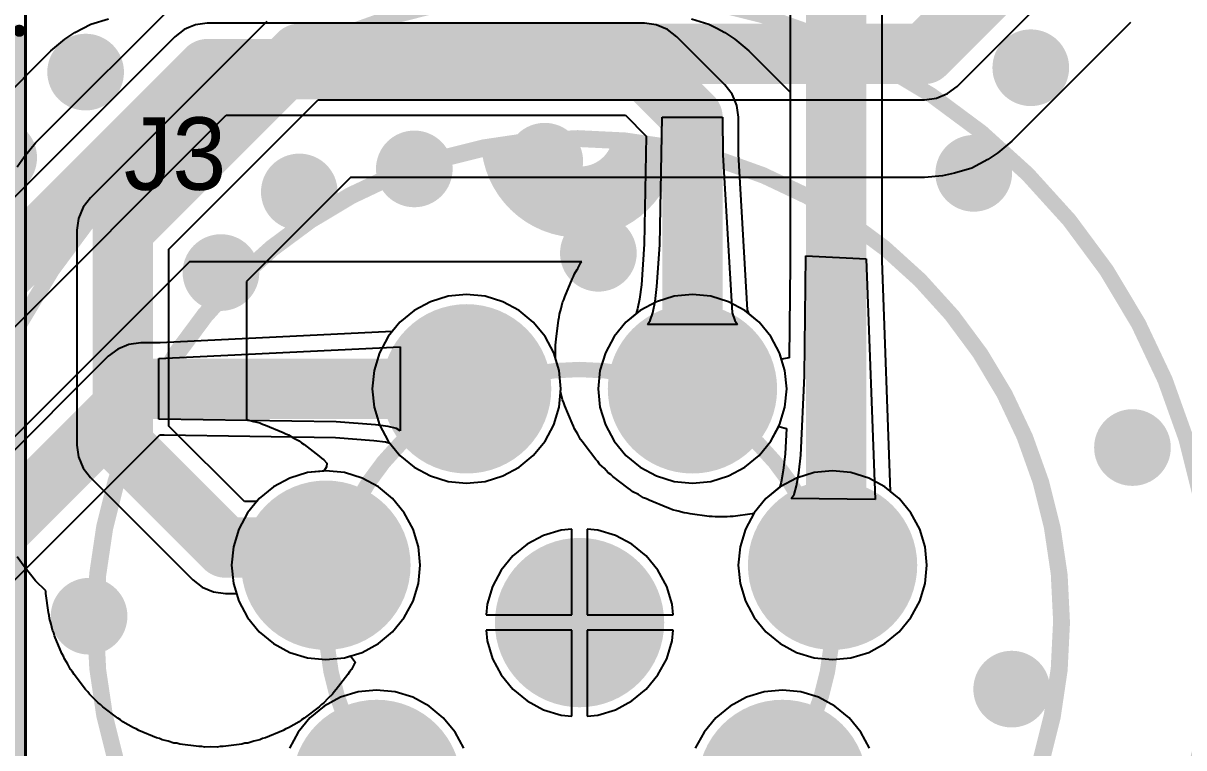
# Model space of a CAD drawing. Header units: millimetres. Extents: x 38.3 to 116.8, y 314 to 397.1.
# Drawn here: x 87.63 to 106.85, y 323.03 to 335.03 of the extents above; entities that cross this region are included whole.
import ezdxf

# ---------------------------------------------------------------- set-up
doc = ezdxf.new("R2010")
doc.units = ezdxf.units.MM
for name, color, linetype in [('BottomLayer', 5, 'Continuous'), ('BottomSolder', 6, 'Continuous'), ('Mechanical1', 6, 'Continuous'), ('Mechanical15', 56, 'Continuous'), ('MultiLayer', 9, 'Continuous'), ('PadHoleLayer', 156, 'Continuous'), ('TopLayer', 1, 'Continuous'), ('TopOverlay', 2, 'Continuous'), ('TopSolder', 216, 'Continuous'), ('ViaHoleLayer', 16, 'Continuous')]:
    doc.layers.add(name, color=color, linetype=linetype)

# ---------------------------------------------------------------- blocks, each defined once
blk = doc.blocks.new('BOUR_3852A_282_103AL_3_V_57')
at = {"layer": 'Mechanical15', "const_width": 0.05}
blk.add_lwpolyline([(9.625, -19.21), (9.625, 1.05)], dxfattribs=at)
at = {"layer": 'TopOverlay', "const_width": 0.2}
for points in [[(7.505, 0.7), (9.525, 0.7)], [(9.525, -19.11), (9.525, 0.7)]]:
    blk.add_lwpolyline(points, dxfattribs=at)
at = {"layer": 'TopOverlay', "const_width": 0.1}
blk.add_lwpolyline([(9.475, 0.7, 1), (9.575, 0.7, 1)], format="xyb", close=True, dxfattribs=at)
blk.add_lwpolyline([(9.475, 0.7, 1), (9.575, 0.7, 1)], format="xyb", close=True, dxfattribs=at)
blk = doc.blocks.new('GX_8_87')
at = {"layer": 'BottomLayer', "const_width": 1.3}
for points in [[(-4.39, 0, 1), (-3.09, 0, 1)], [(-0.65, 0, 1), (0.65, 0, 1)], [(-6.72, -2.92, 1), (-5.42, -2.92, 1)], [(1.67, -2.92, 1), (2.97, -2.92, 1)], [(-2.52, -3.87, 1), (-1.22, -3.87, 1)], [(-5.88, -6.55, 1), (-4.58, -6.55, 1)], [(0.84, -6.55, 1), (2.14, -6.55, 1)]]:
    blk.add_lwpolyline(points, format="xyb", close=True, dxfattribs=at)
at = {"layer": 'BottomSolder', "const_width": 1.402}
for points in [[(-4.441, 0, 1), (-3.039, 0, 1)], [(-0.701, 0, 1), (0.701, 0, 1)], [(-6.771, -2.92, 1), (-5.369, -2.92, 1)], [(1.619, -2.92, 1), (3.021, -2.92, 1)], [(-2.571, -3.87, 1), (-1.169, -3.87, 1)], [(-5.931, -6.55, 1), (-4.529, -6.55, 1)], [(0.789, -6.55, 1), (2.191, -6.55, 1)]]:
    blk.add_lwpolyline(points, format="xyb", close=True, dxfattribs=at)
at = {"layer": 'Mechanical1', "const_width": 0.254}
blk.add_lwpolyline([(8.625, -3.87, 1), (-12.375, -3.87, 1)], format="xyb", close=True, dxfattribs=at)
at = {"layer": 'MultiLayer', "const_width": 1.3}
for points in [[(-4.39, 0, 1), (-3.09, 0, 1)], [(-0.65, 0, 1), (0.65, 0, 1)], [(-6.72, -2.92, 1), (-5.42, -2.92, 1)], [(1.67, -2.92, 1), (2.97, -2.92, 1)], [(-2.52, -3.87, 1), (-1.22, -3.87, 1)], [(-5.88, -6.55, 1), (-4.58, -6.55, 1)], [(0.84, -6.55, 1), (2.14, -6.55, 1)]]:
    blk.add_lwpolyline(points, format="xyb", close=True, dxfattribs=at)
at = {"layer": 'PadHoleLayer', "const_width": 0.9}
for points in [[(-4.19, 0, 1), (-3.29, 0, 1)], [(-0.45, 0, 1), (0.45, 0, 1)], [(-6.52, -2.92, 1), (-5.62, -2.92, 1)], [(1.87, -2.92, 1), (2.77, -2.92, 1)], [(-2.32, -3.87, 1), (-1.42, -3.87, 1)], [(-5.68, -6.55, 1), (-4.78, -6.55, 1)], [(1.04, -6.55, 1), (1.94, -6.55, 1)]]:
    blk.add_lwpolyline(points, format="xyb", close=True, dxfattribs=at)
at = {"layer": 'TopLayer', "const_width": 1.3}
for points in [[(-4.39, 0, 1), (-3.09, 0, 1)], [(-0.65, 0, 1), (0.65, 0, 1)], [(-6.72, -2.92, 1), (-5.42, -2.92, 1)], [(1.67, -2.92, 1), (2.97, -2.92, 1)], [(-2.52, -3.87, 1), (-1.22, -3.87, 1)], [(-5.88, -6.55, 1), (-4.58, -6.55, 1)], [(0.84, -6.55, 1), (2.14, -6.55, 1)]]:
    blk.add_lwpolyline(points, format="xyb", close=True, dxfattribs=at)
at = {"layer": 'TopOverlay'}
for points, const_width in [([(6.099, -3.844, 1), (-9.901, -3.844, 1)], 0.254), ([(6.125, -3.87, 1), (-9.875, -3.87, 1)], 0.254), ([(-2.581, 4.108, 1), (-2.454, 4.108, 1)], 0.127), ([(-1.261, 4.108, 1), (-1.134, 4.108, 1)], 0.127), ([(-3.427, 3.944, 1), (-3.3, 3.944, 1)], 0.127), ([(-3.228, 3.969, 1), (-3.101, 3.969, 1)], 0.127), ([(-3.08, 3.987, 1), (-2.953, 3.987, 1)], 0.127), ([(-2.98, 4.027, 1), (-2.853, 4.027, 1)], 0.127), ([(-2.782, 4.075, 1), (-2.655, 4.075, 1)], 0.127), ([(-1.095, 4.075, 1), (-0.968, 4.075, 1)], 0.127), ([(-0.897, 4.027, 1), (-0.77, 4.027, 1)], 0.127), ([(-0.797, 3.987, 1), (-0.67, 3.987, 1)], 0.127), ([(-0.649, 3.969, 1), (-0.522, 3.969, 1)], 0.127), ([(-0.45, 3.944, 1), (-0.323, 3.944, 1)], 0.127), ([(2.315, -3.87, 1), (-6.065, -3.87, 1)], 0.254), ([(-9.965, -3.844, 1), (-9.838, -3.844, 1)], 0.127), ([(-9.938, -3.87, 1), (-9.811, -3.87, 1)], 0.127), ([(-6.128, -3.87, 1), (-6.001, -3.87, 1)], 0.127), ([(2.251, -3.87, 1), (2.378, -3.87, 1)], 0.127), ([(6.035, -3.844, 1), (6.162, -3.844, 1)], 0.127), ([(6.061, -3.87, 1), (6.188, -3.87, 1)], 0.127)]:
    blk.add_lwpolyline(points, format="xyb", close=True, dxfattribs=dict(at, const_width=const_width))
at = {"layer": 'TopOverlay', "const_width": 0.254}
for points in [[(-1.197, 4.108, -0.8391), (-2.517, 4.108)], [(-0.387, 3.944, -0.882782), (-3.363, 3.944)], [(-0.585, 3.969, -0.882782), (-3.165, 3.969)], [(-0.734, 3.987, -0.882782), (-3.016, 3.987)], [(-0.833, 4.027, -0.882782), (-2.917, 4.027)], [(-1.032, 4.075, -0.882782), (-2.718, 4.075)]]:
    blk.add_lwpolyline(points, format="xyb", dxfattribs=at)
at = {"layer": 'TopSolder', "const_width": 1.402}
for points in [[(-4.441, 0, 1), (-3.039, 0, 1)], [(-0.701, 0, 1), (0.701, 0, 1)], [(-6.771, -2.92, 1), (-5.369, -2.92, 1)], [(1.619, -2.92, 1), (3.021, -2.92, 1)], [(-2.571, -3.87, 1), (-1.169, -3.87, 1)], [(-5.931, -6.55, 1), (-4.529, -6.55, 1)], [(0.789, -6.55, 1), (2.191, -6.55, 1)]]:
    blk.add_lwpolyline(points, format="xyb", close=True, dxfattribs=at)

msp = doc.modelspace()

# ---------------------------------------------------------------- linework, layer by layer
at = {"layer": 'BottomLayer'}
for p, q in [((101.853, 331.09), (101.853, 336.55)), ((100.331, 336.235), (100.331, 331.037)), ((88.486, 334.87), (88.752, 335.012)), ((88.752, 335.012), (89.04, 335.099)), ((90.678, 335.025), (90.481, 334.999)), ((90.678, 335.025), (90.481, 334.999)), ((97.917, 335.025), (90.678, 335.025)), ((97.917, 335.025), (90.678, 335.025)), ((98.114, 334.999), (97.917, 335.025)), ((98.114, 334.999), (97.917, 335.025)), ((98.696, 335.099), (98.984, 335.012)), ((98.984, 335.012), (99.117, 334.941)), ((88.321, 334.759), (88.486, 334.87)), ((90.298, 334.923), (90.14, 334.802)), ((90.298, 334.923), (90.14, 334.802)), ((90.374, 334.954), (90.298, 334.923)), ((90.374, 334.954), (90.298, 334.923)), ((90.481, 334.999), (90.374, 334.954)), ((90.481, 334.999), (90.374, 334.954)), ((98.297, 334.923), (98.114, 334.999)), ((98.297, 334.923), (98.114, 334.999)), ((98.455, 334.802), (98.297, 334.923)), ((98.455, 334.802), (98.297, 334.923)), ((99.117, 334.941), (99.25, 334.87)), ((99.25, 334.87), (99.415, 334.759)), ((90.14, 334.802), (80.584, 325.246)), ((90.14, 334.802), (80.584, 325.246)), ((88.088, 334.568), (88.321, 334.759)), ((99.251, 334.006), (98.455, 334.802)), ((99.251, 334.006), (98.455, 334.802)), ((99.415, 334.759), (99.648, 334.568)), ((80.051, 326.531), (88.088, 334.568)), ((88.088, 334.568), (88.088, 334.568)), ((88.088, 334.568), (88.088, 334.568)), ((99.648, 334.568), (99.648, 334.568)), ((99.648, 334.568), (99.648, 334.568)), ((99.648, 334.568), (100.331, 333.884)), ((99.372, 333.848), (99.251, 334.006)), ((99.372, 333.848), (99.251, 334.006)), ((99.403, 333.772), (99.372, 333.848)), ((99.403, 333.772), (99.372, 333.848)), ((100.331, 333.884), (100.331, 331.037)), ((99.448, 333.665), (99.403, 333.772)), ((99.448, 333.665), (99.403, 333.772)), ((99.474, 333.468), (99.448, 333.665)), ((99.474, 333.468), (99.448, 333.665)), ((81.437, 323.947), (90.993, 333.503)), ((81.437, 323.947), (90.993, 333.503)), ((90.993, 333.503), (97.602, 333.503)), ((90.993, 333.503), (97.602, 333.503)), ((97.602, 333.503), (97.948, 333.157)), ((97.602, 333.503), (97.948, 333.157)), ((98.174, 331.355), (98.213, 333.468)), ((98.213, 333.468), (99.213, 333.468)), ((99.213, 333.468), (99.215, 332.847)), ((99.474, 333.082), (99.474, 333.468)), ((99.474, 333.082), (99.474, 333.468)), ((97.948, 333.157), (97.915, 331.366)), ((97.948, 333.157), (97.915, 331.366)), ((99.474, 332.855), (99.474, 333.082)), ((99.474, 332.855), (99.474, 333.082)), ((99.215, 332.847), (99.37, 330.229)), ((99.627, 330.278), (99.474, 332.855)), ((99.627, 330.278), (99.474, 332.855)), ((97.915, 331.366), (97.867, 330.694)), ((97.915, 331.366), (97.867, 330.694)), ((98.125, 330.668), (98.174, 331.355)), ((100.57, 329.189), (100.592, 331.175)), ((100.592, 331.175), (101.592, 331.126)), ((90.383, 331.075), (82.346, 323.038)), ((96.729, 331.075), (90.383, 331.075)), ((96.88, 331.075), (96.729, 331.075)), ((96.804, 330.948), (96.814, 330.964)), ((96.814, 330.964), (96.861, 331.053)), ((96.861, 331.053), (96.88, 331.075)), ((100.331, 331.037), (100.314, 329.484)), ((100.331, 331.037), (100.314, 329.484)), ((101.592, 331.126), (101.741, 327.142)), ((101.995, 327.273), (101.853, 331.09)), ((96.598, 330.495), (96.719, 330.787)), ((96.719, 330.787), (96.743, 330.831)), ((96.743, 330.831), (96.761, 330.878)), ((96.761, 330.878), (96.804, 330.948)), ((97.867, 330.694), (97.837, 330.459)), ((97.867, 330.694), (97.837, 330.459)), ((98.093, 330.418), (98.125, 330.668)), ((94.375, 330.415), (94.105, 330.27)), ((94.668, 330.504), (94.375, 330.415)), ((94.973, 330.534), (94.668, 330.504)), ((95.278, 330.504), (94.973, 330.534)), ((95.571, 330.415), (95.278, 330.504)), ((95.841, 330.27), (95.571, 330.415)), ((96.54, 330.303), (96.563, 330.401)), ((96.563, 330.401), (96.584, 330.447)), ((96.584, 330.447), (96.598, 330.495)), ((97.837, 330.459), (97.805, 330.295)), ((97.837, 330.459), (97.805, 330.295)), ((98.056, 330.229), (98.093, 330.418)), ((94.105, 330.27), (93.869, 330.076)), ((96.077, 330.076), (95.841, 330.27)), ((96.506, 330.157), (96.511, 330.207)), ((96.511, 330.207), (96.54, 330.303)), ((97.774, 330.212), (97.609, 330.076)), ((97.774, 330.212), (97.609, 330.076)), ((97.78, 330.221), (97.774, 330.212)), ((97.78, 330.221), (97.774, 330.212)), ((97.805, 330.295), (97.78, 330.221)), ((97.805, 330.295), (97.78, 330.221)), ((98.014, 330.102), (98.056, 330.229)), ((99.37, 330.229), (99.412, 330.102)), ((99.646, 330.221), (99.627, 330.278)), ((99.646, 330.221), (99.627, 330.278)), ((99.652, 330.212), (99.646, 330.221)), ((99.652, 330.212), (99.646, 330.221)), ((99.817, 330.076), (99.652, 330.212)), ((99.817, 330.076), (99.652, 330.212)), ((93.869, 330.076), (93.741, 329.92)), ((96.271, 329.84), (96.077, 330.076)), ((96.453, 329.794), (96.495, 330.108)), ((96.495, 330.108), (96.506, 330.157)), ((97.609, 330.076), (97.415, 329.84)), ((97.609, 330.076), (97.415, 329.84)), ((97.967, 330.037), (98.014, 330.102)), ((99.459, 330.037), (97.967, 330.037)), ((99.412, 330.102), (99.459, 330.037)), ((100.011, 329.84), (99.817, 330.076)), ((100.011, 329.84), (99.817, 330.076)), ((93.741, 329.92), (89.898, 329.733)), ((96.416, 329.57), (96.271, 329.84)), ((97.415, 329.84), (97.27, 329.57)), ((97.415, 329.84), (97.27, 329.57)), ((100.156, 329.57), (100.011, 329.84)), ((100.156, 329.57), (100.011, 329.84)), ((89.197, 329.631), (89.039, 329.51)), ((89.38, 329.707), (89.197, 329.631)), ((89.577, 329.733), (89.38, 329.707)), ((89.898, 329.733), (89.577, 329.733)), ((89.873, 329.472), (93.875, 329.667)), ((93.875, 329.667), (93.875, 328.277)), ((96.444, 329.694), (96.452, 329.744)), ((96.447, 329.594), (96.444, 329.694)), ((96.452, 329.744), (96.453, 329.794)), ((89.039, 329.51), (76.52, 316.991)), ((89.873, 328.472), (89.873, 329.472)), ((96.505, 329.277), (96.416, 329.57)), ((96.444, 329.493), (96.447, 329.594)), ((96.449, 329.459), (96.444, 329.493)), ((96.505, 329.277), (96.449, 329.459)), ((97.27, 329.57), (97.181, 329.277)), ((97.27, 329.57), (97.181, 329.277)), ((100.187, 329.465), (100.156, 329.57)), ((100.187, 329.465), (100.156, 329.57)), ((100.314, 329.484), (100.187, 329.465)), ((100.314, 329.484), (100.187, 329.465)), ((96.535, 328.972), (96.505, 329.277)), ((96.535, 328.972), (96.505, 329.277)), ((97.181, 329.277), (97.151, 328.972)), ((97.181, 329.277), (97.151, 328.972)), ((100.505, 327.873), (100.57, 329.189)), ((96.505, 328.667), (96.535, 328.972)), ((96.529, 328.92), (96.535, 328.972)), ((96.54, 328.884), (96.529, 328.92)), ((96.563, 328.787), (96.54, 328.884)), ((97.151, 328.972), (97.181, 328.667)), ((97.151, 328.972), (97.181, 328.667)), ((96.416, 328.374), (96.505, 328.667)), ((96.584, 328.741), (96.563, 328.787)), ((96.598, 328.692), (96.584, 328.741)), ((96.719, 328.401), (96.598, 328.692)), ((97.181, 328.667), (97.27, 328.374)), ((97.181, 328.667), (97.27, 328.374)), ((92.812, 328.423), (89.873, 328.472)), ((93.462, 328.376), (92.812, 328.423)), ((93.675, 328.347), (93.462, 328.376)), ((93.812, 328.314), (93.675, 328.347)), ((93.875, 328.277), (93.812, 328.314)), ((96.271, 328.104), (96.416, 328.374)), ((96.743, 328.356), (96.719, 328.401)), ((96.761, 328.309), (96.743, 328.356)), ((96.814, 328.224), (96.761, 328.309)), ((97.27, 328.374), (97.415, 328.104)), ((97.27, 328.374), (97.415, 328.104)), ((100.011, 328.104), (100.142, 328.349)), ((100.011, 328.104), (100.142, 328.349)), ((100.142, 328.349), (100.268, 328.314)), ((100.142, 328.349), (100.268, 328.314)), ((100.268, 328.314), (100.247, 327.893)), ((100.268, 328.314), (100.247, 327.893)), ((77.373, 315.692), (89.892, 328.211)), ((89.892, 328.211), (89.963, 328.211)), ((89.963, 328.211), (92.801, 328.164)), ((92.801, 328.164), (93.435, 328.119)), ((93.435, 328.119), (93.627, 328.092)), ((93.627, 328.092), (93.699, 328.075)), ((96.077, 327.868), (96.271, 328.104)), ((96.861, 328.135), (96.814, 328.224)), ((96.893, 328.096), (96.861, 328.135)), ((96.92, 328.053), (96.893, 328.096)), ((97.415, 328.104), (97.609, 327.868)), ((97.415, 328.104), (97.609, 327.868)), ((99.817, 327.868), (100.011, 328.104)), ((99.817, 327.868), (100.011, 328.104)), ((93.699, 328.075), (93.869, 327.868)), ((97.112, 327.803), (96.92, 328.053)), ((100.247, 327.893), (100.217, 327.618)), ((100.247, 327.893), (100.217, 327.618)), ((93.869, 327.868), (94.105, 327.674)), ((95.841, 327.674), (96.077, 327.868)), ((97.147, 327.766), (97.112, 327.803)), ((97.176, 327.725), (97.147, 327.766)), ((97.249, 327.656), (97.176, 327.725)), ((97.609, 327.868), (97.845, 327.674)), ((97.609, 327.868), (97.845, 327.674)), ((99.581, 327.674), (99.817, 327.868)), ((99.581, 327.674), (99.817, 327.868)), ((100.473, 327.582), (100.505, 327.873)), ((92.338, 327.584), (92.045, 327.495)), ((92.643, 327.614), (92.338, 327.584)), ((92.948, 327.584), (92.643, 327.614)), ((93.241, 327.495), (92.948, 327.584)), ((94.105, 327.674), (94.375, 327.529)), ((94.375, 327.529), (94.668, 327.44)), ((95.278, 327.44), (95.571, 327.529)), ((95.571, 327.529), (95.841, 327.674)), ((97.318, 327.583), (97.249, 327.656)), ((97.359, 327.553), (97.318, 327.583)), ((97.396, 327.519), (97.359, 327.553)), ((97.647, 327.327), (97.396, 327.519)), ((97.845, 327.674), (98.115, 327.529)), ((97.845, 327.674), (98.115, 327.529)), ((98.115, 327.529), (98.408, 327.44)), ((98.115, 327.529), (98.408, 327.44)), ((99.018, 327.44), (99.311, 327.529)), ((99.018, 327.44), (99.311, 327.529)), ((99.311, 327.529), (99.581, 327.674)), ((99.311, 327.529), (99.581, 327.674)), ((100.217, 327.618), (100.184, 327.424)), ((100.217, 327.618), (100.184, 327.424)), ((100.437, 327.367), (100.473, 327.582)), ((91.775, 327.35), (91.539, 327.156)), ((92.045, 327.495), (91.775, 327.35)), ((93.511, 327.35), (93.241, 327.495)), ((93.747, 327.156), (93.511, 327.35)), ((94.668, 327.44), (94.973, 327.41)), ((94.973, 327.41), (95.278, 327.44)), ((97.689, 327.3), (97.647, 327.327)), ((98.408, 327.44), (98.713, 327.41)), ((98.408, 327.44), (98.713, 327.41)), ((98.713, 327.41), (99.018, 327.44)), ((98.713, 327.41), (99.018, 327.44)), ((100.162, 327.347), (99.929, 327.156)), ((100.162, 327.347), (99.929, 327.156)), ((100.184, 327.424), (100.162, 327.347)), ((100.184, 327.424), (100.162, 327.347)), ((100.396, 327.225), (100.437, 327.367)), ((91.539, 327.156), (91.345, 326.92)), ((93.941, 326.92), (93.747, 327.156)), ((97.728, 327.268), (97.689, 327.3)), ((97.817, 327.221), (97.728, 327.268)), ((97.902, 327.168), (97.817, 327.221)), ((97.949, 327.15), (97.902, 327.168)), ((97.994, 327.126), (97.949, 327.15)), ((98.286, 327.005), (97.994, 327.126)), ((99.929, 327.156), (99.735, 326.92)), ((99.929, 327.156), (99.735, 326.92)), ((100.35, 327.158), (100.396, 327.225)), ((101.741, 327.142), (100.35, 327.158)), ((102.137, 327.156), (101.995, 327.273)), ((102.331, 326.92), (102.137, 327.156)), ((98.334, 326.99), (98.286, 327.005)), ((98.38, 326.97), (98.334, 326.99)), ((98.478, 326.947), (98.38, 326.97)), ((98.574, 326.918), (98.478, 326.947)), ((91.345, 326.92), (91.2, 326.65)), ((94.086, 326.65), (93.941, 326.92)), ((98.624, 326.913), (98.574, 326.918)), ((98.673, 326.901), (98.624, 326.913)), ((98.987, 326.86), (98.673, 326.901)), ((99.037, 326.858), (98.987, 326.86)), ((99.087, 326.85), (99.037, 326.858)), ((99.187, 326.853), (99.087, 326.85)), ((99.288, 326.85), (99.187, 326.853)), ((99.337, 326.858), (99.288, 326.85)), ((99.388, 326.86), (99.337, 326.858)), ((99.701, 326.901), (99.388, 326.86)), ((99.735, 326.92), (99.59, 326.65)), ((99.728, 326.908), (99.701, 326.901)), ((99.735, 326.92), (99.728, 326.908)), ((102.476, 326.65), (102.331, 326.92)), ((91.2, 326.65), (91.111, 326.357)), ((94.175, 326.357), (94.086, 326.65)), ((96.245, 326.545), (95.975, 326.4)), ((96.538, 326.634), (96.245, 326.545)), ((96.716, 326.651), (96.538, 326.634)), ((96.716, 325.229), (96.716, 326.651)), ((97.148, 326.634), (96.97, 326.651)), ((96.97, 326.651), (96.97, 325.229)), ((97.441, 326.545), (97.148, 326.634)), ((97.711, 326.4), (97.441, 326.545)), ((99.59, 326.65), (99.501, 326.357)), ((102.565, 326.357), (102.476, 326.65)), ((91.111, 326.357), (91.081, 326.052)), ((94.205, 326.052), (94.175, 326.357)), ((95.975, 326.4), (95.739, 326.206)), ((97.947, 326.206), (97.711, 326.4)), ((99.501, 326.357), (99.471, 326.052)), ((102.595, 326.052), (102.565, 326.357)), ((95.739, 326.206), (95.545, 325.97)), ((98.141, 325.97), (97.947, 326.206)), ((91.081, 326.052), (91.111, 325.747)), ((94.175, 325.747), (94.205, 326.052)), ((95.545, 325.97), (95.4, 325.7)), ((98.286, 325.7), (98.141, 325.97)), ((99.471, 326.052), (99.501, 325.747)), ((102.565, 325.747), (102.595, 326.052)), ((91.111, 325.747), (91.2, 325.454)), ((94.086, 325.454), (94.175, 325.747)), ((95.4, 325.7), (95.311, 325.407)), ((98.375, 325.407), (98.286, 325.7)), ((99.501, 325.747), (99.59, 325.454)), ((102.476, 325.454), (102.565, 325.747)), ((91.2, 325.454), (91.345, 325.184)), ((93.941, 325.184), (94.086, 325.454)), ((95.311, 325.407), (95.294, 325.229)), ((98.392, 325.229), (98.375, 325.407)), ((99.59, 325.454), (99.735, 325.184)), ((102.331, 325.184), (102.476, 325.454)), ((95.294, 325.229), (96.716, 325.229)), ((96.97, 325.229), (98.392, 325.229)), ((91.345, 325.184), (91.539, 324.948)), ((93.747, 324.948), (93.941, 325.184)), ((99.735, 325.184), (99.929, 324.948)), ((102.137, 324.948), (102.331, 325.184)), ((91.539, 324.948), (91.775, 324.754)), ((93.511, 324.754), (93.747, 324.948)), ((96.716, 324.975), (95.294, 324.975)), ((95.294, 324.975), (95.311, 324.797)), ((96.716, 323.553), (96.716, 324.975)), ((98.392, 324.975), (96.97, 324.975)), ((96.97, 324.975), (96.97, 323.553)), ((98.375, 324.797), (98.392, 324.975)), ((99.929, 324.948), (100.165, 324.754)), ((101.901, 324.754), (102.137, 324.948)), ((91.775, 324.754), (92.045, 324.609)), ((93.241, 324.609), (93.511, 324.754)), ((95.311, 324.797), (95.4, 324.504)), ((98.286, 324.504), (98.375, 324.797)), ((100.165, 324.754), (100.435, 324.609)), ((101.631, 324.609), (101.901, 324.754)), ((92.045, 324.609), (92.338, 324.52)), ((92.338, 324.52), (92.643, 324.49)), ((92.643, 324.49), (92.948, 324.52)), ((92.948, 324.52), (93.241, 324.609)), ((95.4, 324.504), (95.545, 324.234)), ((98.141, 324.234), (98.286, 324.504)), ((100.435, 324.609), (100.728, 324.52)), ((100.728, 324.52), (101.033, 324.49)), ((101.033, 324.49), (101.338, 324.52)), ((101.338, 324.52), (101.631, 324.609)), ((95.545, 324.234), (95.739, 323.998)), ((97.947, 323.998), (98.141, 324.234)), ((92.885, 323.865), (92.615, 323.72)), ((93.178, 323.954), (92.885, 323.865)), ((93.483, 323.984), (93.178, 323.954)), ((93.788, 323.954), (93.483, 323.984)), ((94.081, 323.865), (93.788, 323.954)), ((94.351, 323.72), (94.081, 323.865)), ((95.739, 323.998), (95.975, 323.804)), ((97.711, 323.804), (97.947, 323.998)), ((99.605, 323.865), (99.335, 323.72)), ((99.898, 323.954), (99.605, 323.865)), ((100.203, 323.984), (99.898, 323.954)), ((100.508, 323.954), (100.203, 323.984)), ((100.801, 323.865), (100.508, 323.954)), ((101.071, 323.72), (100.801, 323.865)), ((92.615, 323.72), (92.379, 323.526)), ((94.587, 323.526), (94.351, 323.72)), ((95.975, 323.804), (96.245, 323.659)), ((97.441, 323.659), (97.711, 323.804)), ((99.335, 323.72), (99.099, 323.526)), ((101.307, 323.526), (101.071, 323.72)), ((92.379, 323.526), (92.185, 323.29)), ((94.781, 323.29), (94.587, 323.526)), ((96.245, 323.659), (96.538, 323.57)), ((96.538, 323.57), (96.716, 323.553)), ((96.97, 323.553), (97.148, 323.57)), ((97.148, 323.57), (97.441, 323.659)), ((99.099, 323.526), (98.905, 323.29)), ((101.501, 323.29), (101.307, 323.526)), ((92.185, 323.29), (92.04, 323.02)), ((94.926, 323.02), (94.781, 323.29)), ((98.905, 323.29), (98.76, 323.02)), ((101.646, 323.02), (101.501, 323.29))]:
    msp.add_line(p, q, dxfattribs=at)
at = {"layer": 'BottomLayer', "const_width": 1}
for points in [[(101.092, 326.111), (101.092, 336.55)], [(80.899, 324.485), (90.678, 334.264)], [(90.678, 334.264), (97.917, 334.264)], [(97.917, 334.264), (98.713, 333.468)], [(98.713, 328.972), (98.713, 333.468)], [(76.835, 316.23), (89.577, 328.972)], [(89.577, 328.972), (94.973, 328.972)], [(101.033, 326.052), (101.092, 326.111)]]:
    msp.add_lwpolyline(points, dxfattribs=at)
at = {"layer": 'BottomLayer'}
for points, const_width in [([(88.346, 334.216, 1), (88.981, 334.216, 1)], 0.635), ([(103.998, 334.288, 1), (104.633, 334.288, 1)], 0.635), ([(90.428, 334.264, 1), (90.928, 334.264, 1)], 0.5), ([(90.428, 334.264, 1), (90.928, 334.264, 1)], 0.5), ([(97.667, 334.264, 1), (98.167, 334.264, 1)], 0.5), ([(97.667, 334.264, 1), (98.167, 334.264, 1)], 0.5), ([(98.463, 333.468, 1), (98.963, 333.468, 1)], 0.5), ([(98.463, 333.468, 1), (98.963, 333.468, 1)], 0.5), ([(86.906, 332.799, 1), (87.541, 332.799, 1)], 0.635), ([(95.948, 332.74, 1), (96.584, 332.74, 1)], 0.635), ([(93.789, 332.613, 1), (94.424, 332.613, 1)], 0.635), ([(103.053, 332.54, 1), (103.688, 332.54, 1)], 0.635), ([(91.885, 332.232, 1), (92.519, 332.232, 1)], 0.635), ([(96.837, 331.216, 1), (97.472, 331.216, 1)], 0.635), ([(90.587, 330.897, 1), (91.222, 330.897, 1)], 0.635), ([(89.327, 328.972, 1), (89.827, 328.972, 1)], 0.5), ([(89.327, 328.972, 1), (89.827, 328.972, 1)], 0.5), ([(94.723, 328.972, 1), (95.223, 328.972, 1)], 0.5), ([(98.463, 328.972, 1), (98.963, 328.972, 1)], 0.5), ([(105.682, 328, 1), (106.317, 328, 1)], 0.635), ([(100.783, 326.052, 1), (101.283, 326.052, 1)], 0.5), ([(100.842, 326.111, 1), (101.342, 326.111, 1)], 0.5), ([(100.842, 326.111, 1), (101.342, 326.111, 1)], 0.5), ([(88.403, 325.207, 1), (89.038, 325.207, 1)], 0.635), ([(103.682, 324, 1), (104.317, 324, 1)], 0.635)]:
    msp.add_lwpolyline(points, format="xyb", close=True, dxfattribs=dict(at, const_width=const_width))
at = {"layer": 'MultiLayer', "const_width": 0.635}
for points in [[(88.346, 334.216, 1), (88.981, 334.216, 1)], [(103.998, 334.288, 1), (104.633, 334.288, 1)], [(86.906, 332.799, 1), (87.541, 332.799, 1)], [(95.948, 332.74, 1), (96.584, 332.74, 1)], [(93.789, 332.613, 1), (94.424, 332.613, 1)], [(103.053, 332.54, 1), (103.688, 332.54, 1)], [(91.885, 332.232, 1), (92.519, 332.232, 1)], [(96.837, 331.216, 1), (97.472, 331.216, 1)], [(90.587, 330.897, 1), (91.222, 330.897, 1)], [(105.682, 328, 1), (106.317, 328, 1)], [(88.403, 325.207, 1), (89.038, 325.207, 1)], [(103.682, 324, 1), (104.317, 324, 1)]]:
    msp.add_lwpolyline(points, format="xyb", close=True, dxfattribs=at)
at = {"layer": 'TopLayer'}
for p, q in [((87.834, 333.044), (90.755, 335.965)), ((103.094, 333.98), (105.059, 335.945)), ((103.094, 333.98), (105.059, 335.945)), ((91.664, 335.056), (88.743, 332.135)), ((91.664, 335.056), (88.743, 332.135)), ((105.968, 335.036), (104.003, 333.071)), ((102.753, 333.783), (102.937, 333.859)), ((102.753, 333.783), (102.937, 333.859)), ((102.937, 333.859), (103.094, 333.98)), ((102.937, 333.859), (103.094, 333.98)), ((90.042, 331.282), (92.517, 333.757)), ((90.042, 331.282), (92.517, 333.757)), ((92.517, 333.757), (102.556, 333.757)), ((92.517, 333.757), (102.556, 333.757)), ((102.556, 333.757), (102.753, 333.783)), ((102.556, 333.757), (102.753, 333.783)), ((87.643, 332.811), (87.834, 333.044)), ((87.834, 333.044), (87.834, 333.044)), ((87.834, 333.044), (87.834, 333.044)), ((104.003, 333.071), (103.771, 332.88)), ((104.003, 333.071), (104.003, 333.071)), ((104.003, 333.071), (104.003, 333.071)), ((87.532, 332.646), (87.643, 332.811)), ((103.605, 332.769), (103.34, 332.627)), ((103.771, 332.88), (103.605, 332.769)), ((102.856, 332.501), (102.556, 332.472)), ((103.051, 332.54), (102.856, 332.501)), ((103.34, 332.627), (103.051, 332.54)), ((93.05, 332.472), (91.327, 330.749)), ((102.556, 332.472), (93.05, 332.472)), ((88.743, 332.135), (88.622, 331.977)), ((88.743, 332.135), (88.622, 331.977)), ((88.622, 331.977), (88.546, 331.794)), ((88.622, 331.977), (88.546, 331.794)), ((88.546, 331.794), (88.52, 331.597)), ((88.546, 331.794), (88.52, 331.597)), ((88.52, 331.597), (88.52, 328.041)), ((88.52, 331.597), (88.52, 328.041)), ((90.042, 328.356), (90.042, 331.282)), ((90.042, 328.356), (90.042, 331.282)), ((91.327, 330.749), (91.327, 328.462)), ((94.375, 330.415), (94.105, 330.27)), ((94.668, 330.504), (94.375, 330.415)), ((94.973, 330.534), (94.668, 330.504)), ((95.278, 330.504), (94.973, 330.534)), ((95.571, 330.415), (95.278, 330.504)), ((95.841, 330.27), (95.571, 330.415)), ((98.115, 330.415), (97.845, 330.27)), ((98.408, 330.504), (98.115, 330.415)), ((98.713, 330.534), (98.408, 330.504)), ((99.018, 330.504), (98.713, 330.534)), ((99.311, 330.415), (99.018, 330.504)), ((99.581, 330.27), (99.311, 330.415)), ((94.105, 330.27), (93.869, 330.076)), ((96.077, 330.076), (95.841, 330.27)), ((97.845, 330.27), (97.609, 330.076)), ((99.817, 330.076), (99.581, 330.27)), ((93.869, 330.076), (93.675, 329.84)), ((96.271, 329.84), (96.077, 330.076)), ((97.609, 330.076), (97.415, 329.84)), ((100.011, 329.84), (99.817, 330.076)), ((93.675, 329.84), (93.53, 329.57)), ((96.416, 329.57), (96.271, 329.84)), ((97.415, 329.84), (97.27, 329.57)), ((100.156, 329.57), (100.011, 329.84)), ((93.53, 329.57), (93.441, 329.277)), ((96.505, 329.277), (96.416, 329.57)), ((97.27, 329.57), (97.181, 329.277)), ((100.245, 329.277), (100.156, 329.57)), ((93.441, 329.277), (93.411, 328.972)), ((96.535, 328.972), (96.505, 329.277)), ((97.181, 329.277), (97.151, 328.972)), ((100.275, 328.972), (100.245, 329.277)), ((93.411, 328.972), (93.441, 328.667)), ((96.505, 328.667), (96.535, 328.972)), ((97.151, 328.972), (97.181, 328.667)), ((100.245, 328.667), (100.275, 328.972)), ((93.441, 328.667), (93.53, 328.374)), ((96.416, 328.374), (96.505, 328.667)), ((97.181, 328.667), (97.27, 328.374)), ((100.156, 328.374), (100.245, 328.667)), ((91.292, 327.106), (90.042, 328.356)), ((91.292, 327.106), (90.042, 328.356)), ((91.327, 328.462), (91.352, 328.46)), ((91.352, 328.46), (91.448, 328.431)), ((91.448, 328.431), (91.546, 328.408)), ((91.546, 328.408), (91.592, 328.387)), ((91.592, 328.387), (91.64, 328.372)), ((91.64, 328.372), (91.932, 328.251)), ((93.53, 328.374), (93.675, 328.104)), ((96.271, 328.104), (96.416, 328.374)), ((97.27, 328.374), (97.415, 328.104)), ((100.011, 328.104), (100.156, 328.374)), ((91.932, 328.251), (91.977, 328.228)), ((91.977, 328.228), (92.024, 328.21)), ((92.024, 328.21), (92.109, 328.157)), ((92.109, 328.157), (92.198, 328.109)), ((92.198, 328.109), (92.237, 328.077)), ((93.675, 328.104), (93.869, 327.868)), ((96.077, 327.868), (96.271, 328.104)), ((97.415, 328.104), (97.609, 327.868)), ((99.817, 327.868), (100.011, 328.104)), ((88.52, 328.041), (88.546, 327.844)), ((88.52, 328.041), (88.546, 327.844)), ((92.237, 328.077), (92.28, 328.051)), ((92.28, 328.051), (92.53, 327.859)), ((88.546, 327.844), (88.622, 327.661)), ((88.546, 327.844), (88.622, 327.661)), ((92.53, 327.859), (92.567, 327.824)), ((92.567, 327.824), (92.608, 327.795)), ((92.608, 327.795), (92.66, 327.739)), ((92.66, 327.739), (92.652, 327.68)), ((93.869, 327.868), (94.105, 327.674)), ((95.841, 327.674), (96.077, 327.868)), ((97.609, 327.868), (97.845, 327.674)), ((99.581, 327.674), (99.817, 327.868)), ((88.622, 327.661), (88.743, 327.503)), ((88.622, 327.661), (88.743, 327.503)), ((92.338, 327.584), (92.045, 327.495)), ((92.338, 327.584), (92.045, 327.495)), ((92.643, 327.614), (92.338, 327.584)), ((92.61, 327.61), (92.338, 327.584)), ((92.652, 327.68), (92.61, 327.61)), ((92.948, 327.584), (92.643, 327.614)), ((93.241, 327.495), (92.948, 327.584)), ((94.105, 327.674), (94.375, 327.529)), ((94.375, 327.529), (94.668, 327.44)), ((95.278, 327.44), (95.571, 327.529)), ((95.571, 327.529), (95.841, 327.674)), ((97.845, 327.674), (98.115, 327.529)), ((98.115, 327.529), (98.408, 327.44)), ((99.018, 327.44), (99.311, 327.529)), ((99.311, 327.529), (99.581, 327.674)), ((100.728, 327.584), (100.435, 327.495)), ((101.033, 327.614), (100.728, 327.584)), ((101.338, 327.584), (101.033, 327.614)), ((101.631, 327.495), (101.338, 327.584)), ((88.743, 327.503), (90.439, 325.808)), ((88.743, 327.503), (90.439, 325.808)), ((91.775, 327.35), (91.539, 327.156)), ((91.775, 327.35), (91.539, 327.156)), ((92.045, 327.495), (91.775, 327.35)), ((92.045, 327.495), (91.775, 327.35)), ((93.511, 327.35), (93.241, 327.495)), ((93.747, 327.156), (93.511, 327.35)), ((94.668, 327.44), (94.973, 327.41)), ((94.973, 327.41), (95.278, 327.44)), ((98.408, 327.44), (98.713, 327.41)), ((98.713, 327.41), (99.018, 327.44)), ((100.165, 327.35), (99.929, 327.156)), ((100.435, 327.495), (100.165, 327.35)), ((101.901, 327.35), (101.631, 327.495)), ((102.137, 327.156), (101.901, 327.35)), ((91.539, 327.156), (91.498, 327.106)), ((91.539, 327.156), (91.498, 327.106)), ((93.941, 326.92), (93.747, 327.156)), ((99.929, 327.156), (99.735, 326.92)), ((102.331, 326.92), (102.137, 327.156)), ((91.498, 327.106), (91.292, 327.106)), ((91.498, 327.106), (91.292, 327.106)), ((94.086, 326.65), (93.941, 326.92)), ((99.735, 326.92), (99.59, 326.65)), ((102.476, 326.65), (102.331, 326.92)), ((94.175, 326.357), (94.086, 326.65)), ((96.245, 326.545), (95.975, 326.4)), ((96.538, 326.634), (96.245, 326.545)), ((96.716, 326.651), (96.538, 326.634)), ((96.716, 325.229), (96.716, 326.651)), ((97.148, 326.634), (96.97, 326.651)), ((96.97, 326.651), (96.97, 325.229)), ((97.441, 326.545), (97.148, 326.634)), ((97.711, 326.4), (97.441, 326.545)), ((99.59, 326.65), (99.501, 326.357)), ((102.565, 326.357), (102.476, 326.65)), ((94.205, 326.052), (94.175, 326.357)), ((95.975, 326.4), (95.739, 326.206)), ((97.947, 326.206), (97.711, 326.4)), ((99.501, 326.357), (99.471, 326.052)), ((102.595, 326.052), (102.565, 326.357)), ((87.643, 326.028), (87.532, 326.193)), ((95.739, 326.206), (95.545, 325.97)), ((98.141, 325.97), (97.947, 326.206)), ((87.834, 325.795), (87.643, 326.028)), ((94.175, 325.747), (94.205, 326.052)), ((95.545, 325.97), (95.4, 325.7)), ((98.286, 325.7), (98.141, 325.97)), ((99.471, 326.052), (99.501, 325.747)), ((102.565, 325.747), (102.595, 326.052)), ((88.004, 325.625), (87.834, 325.795)), ((87.834, 325.795), (87.834, 325.795)), ((87.834, 325.795), (87.834, 325.795)), ((90.439, 325.808), (90.596, 325.687)), ((90.439, 325.808), (90.596, 325.687)), ((88.005, 325.583), (88.004, 325.625)), ((88.047, 325.27), (88.005, 325.583)), ((90.596, 325.687), (90.78, 325.611)), ((90.596, 325.687), (90.78, 325.611)), ((90.78, 325.611), (90.977, 325.585)), ((90.78, 325.611), (90.977, 325.585)), ((90.977, 325.585), (91.161, 325.585)), ((90.977, 325.585), (91.161, 325.585)), ((91.161, 325.585), (91.2, 325.454)), ((91.161, 325.585), (91.2, 325.454)), ((94.086, 325.454), (94.175, 325.747)), ((95.4, 325.7), (95.311, 325.407)), ((98.375, 325.407), (98.286, 325.7)), ((99.501, 325.747), (99.59, 325.454)), ((102.476, 325.454), (102.565, 325.747)), ((91.2, 325.454), (91.345, 325.184)), ((91.2, 325.454), (91.345, 325.184)), ((93.941, 325.184), (94.086, 325.454)), ((95.311, 325.407), (95.294, 325.229)), ((98.392, 325.229), (98.375, 325.407)), ((99.59, 325.454), (99.735, 325.184)), ((102.331, 325.184), (102.476, 325.454)), ((88.058, 325.221), (88.047, 325.27)), ((88.063, 325.171), (88.058, 325.221)), ((95.294, 325.229), (96.716, 325.229)), ((96.97, 325.229), (98.392, 325.229)), ((88.092, 325.074), (88.063, 325.171)), ((88.115, 324.977), (88.092, 325.074)), ((91.345, 325.184), (91.539, 324.948)), ((91.345, 325.184), (91.539, 324.948)), ((93.747, 324.948), (93.941, 325.184)), ((99.735, 325.184), (99.929, 324.948)), ((102.137, 324.948), (102.331, 325.184)), ((88.136, 324.931), (88.115, 324.977)), ((88.15, 324.882), (88.136, 324.931)), ((88.271, 324.591), (88.15, 324.882)), ((91.539, 324.948), (91.775, 324.754)), ((91.539, 324.948), (91.775, 324.754)), ((93.511, 324.754), (93.747, 324.948)), ((96.716, 324.975), (95.294, 324.975)), ((95.294, 324.975), (95.311, 324.797)), ((96.716, 323.553), (96.716, 324.975)), ((98.392, 324.975), (96.97, 324.975)), ((96.97, 324.975), (96.97, 323.553)), ((98.375, 324.797), (98.392, 324.975)), ((99.929, 324.948), (100.165, 324.754)), ((101.901, 324.754), (102.137, 324.948)), ((91.775, 324.754), (92.045, 324.609)), ((91.775, 324.754), (92.045, 324.609)), ((93.241, 324.609), (93.511, 324.754)), ((95.311, 324.797), (95.4, 324.504)), ((98.286, 324.504), (98.375, 324.797)), ((100.165, 324.754), (100.435, 324.609)), ((101.631, 324.609), (101.901, 324.754)), ((88.295, 324.546), (88.271, 324.591)), ((88.313, 324.499), (88.295, 324.546)), ((88.366, 324.414), (88.313, 324.499)), ((92.045, 324.609), (92.338, 324.52)), ((92.045, 324.609), (92.338, 324.52)), ((92.338, 324.52), (92.643, 324.49)), ((92.338, 324.52), (92.643, 324.49)), ((92.643, 324.49), (92.948, 324.52)), ((92.643, 324.49), (92.948, 324.52)), ((92.948, 324.52), (93.241, 324.609)), ((92.948, 324.52), (93.048, 324.551)), ((93.048, 324.551), (93.131, 324.443)), ((93.131, 324.443), (93.112, 324.414)), ((95.4, 324.504), (95.545, 324.234)), ((98.141, 324.234), (98.286, 324.504)), ((100.435, 324.609), (100.728, 324.52)), ((100.728, 324.52), (101.033, 324.49)), ((101.033, 324.49), (101.338, 324.52)), ((101.338, 324.52), (101.631, 324.609)), ((88.413, 324.325), (88.366, 324.414)), ((88.445, 324.286), (88.413, 324.325)), ((88.472, 324.243), (88.445, 324.286)), ((88.664, 323.993), (88.472, 324.243)), ((93.006, 324.243), (92.814, 323.993)), ((93.033, 324.286), (93.006, 324.243)), ((93.065, 324.325), (93.033, 324.286)), ((93.112, 324.414), (93.065, 324.325)), ((95.545, 324.234), (95.739, 323.998)), ((97.947, 323.998), (98.141, 324.234)), ((88.699, 323.956), (88.664, 323.993)), ((88.728, 323.915), (88.699, 323.956)), ((88.801, 323.846), (88.728, 323.915)), ((92.885, 323.865), (92.615, 323.72)), ((92.75, 323.915), (92.677, 323.846)), ((92.779, 323.956), (92.75, 323.915)), ((92.814, 323.993), (92.779, 323.956)), ((93.178, 323.954), (92.885, 323.865)), ((93.483, 323.984), (93.178, 323.954)), ((93.788, 323.954), (93.483, 323.984)), ((94.081, 323.865), (93.788, 323.954)), ((94.351, 323.72), (94.081, 323.865)), ((95.739, 323.998), (95.975, 323.804)), ((97.711, 323.804), (97.947, 323.998)), ((99.605, 323.865), (99.335, 323.72)), ((99.898, 323.954), (99.605, 323.865)), ((100.203, 323.984), (99.898, 323.954)), ((100.508, 323.954), (100.203, 323.984)), ((100.801, 323.865), (100.508, 323.954)), ((101.071, 323.72), (100.801, 323.865)), ((88.87, 323.773), (88.801, 323.846)), ((88.911, 323.743), (88.87, 323.773)), ((88.948, 323.709), (88.911, 323.743)), ((89.199, 323.517), (88.948, 323.709)), ((92.53, 323.709), (92.28, 323.517)), ((92.615, 323.72), (92.379, 323.526)), ((92.567, 323.743), (92.53, 323.709)), ((92.608, 323.773), (92.567, 323.743)), ((92.677, 323.846), (92.608, 323.773)), ((94.587, 323.526), (94.351, 323.72)), ((95.975, 323.804), (96.245, 323.659)), ((97.441, 323.659), (97.711, 323.804)), ((99.335, 323.72), (99.099, 323.526)), ((101.307, 323.526), (101.071, 323.72)), ((89.241, 323.49), (89.199, 323.517)), ((89.28, 323.458), (89.241, 323.49)), ((92.379, 323.526), (92.185, 323.29)), ((92.237, 323.49), (92.198, 323.458)), ((92.28, 323.517), (92.237, 323.49)), ((94.781, 323.29), (94.587, 323.526)), ((96.245, 323.659), (96.538, 323.57)), ((96.538, 323.57), (96.716, 323.553)), ((96.97, 323.553), (97.148, 323.57)), ((97.148, 323.57), (97.441, 323.659)), ((99.099, 323.526), (98.905, 323.29)), ((101.501, 323.29), (101.307, 323.526)), ((89.369, 323.411), (89.28, 323.458)), ((89.454, 323.358), (89.369, 323.411)), ((89.501, 323.34), (89.454, 323.358)), ((89.546, 323.316), (89.501, 323.34)), ((89.838, 323.195), (89.546, 323.316)), ((91.932, 323.316), (91.64, 323.195)), ((91.977, 323.34), (91.932, 323.316)), ((92.024, 323.358), (91.977, 323.34)), ((92.109, 323.411), (92.024, 323.358)), ((92.185, 323.29), (92.04, 323.02)), ((92.198, 323.458), (92.109, 323.411)), ((94.926, 323.02), (94.781, 323.29)), ((98.905, 323.29), (98.76, 323.02)), ((101.646, 323.02), (101.501, 323.29)), ((89.886, 323.18), (89.838, 323.195)), ((89.932, 323.16), (89.886, 323.18)), ((90.03, 323.137), (89.932, 323.16)), ((90.126, 323.108), (90.03, 323.137)), ((90.176, 323.103), (90.126, 323.108)), ((90.225, 323.091), (90.176, 323.103)), ((90.539, 323.05), (90.225, 323.091)), ((91.253, 323.091), (90.94, 323.05)), ((91.302, 323.103), (91.253, 323.091)), ((91.352, 323.108), (91.302, 323.103)), ((91.448, 323.137), (91.352, 323.108)), ((91.546, 323.16), (91.448, 323.137)), ((91.592, 323.18), (91.546, 323.16)), ((91.64, 323.195), (91.592, 323.18)), ((90.589, 323.048), (90.539, 323.05)), ((90.639, 323.04), (90.589, 323.048)), ((90.739, 323.043), (90.639, 323.04)), ((90.84, 323.04), (90.739, 323.043)), ((90.889, 323.048), (90.84, 323.04)), ((90.94, 323.05), (90.889, 323.048))]:
    msp.add_line(p, q, dxfattribs=at)
at = {"layer": 'TopLayer', "const_width": 1}
for points in [[(102.556, 334.518), (104.521, 336.483)], [(89.281, 331.597), (92.202, 334.518)], [(92.202, 334.518), (102.556, 334.518)], [(89.281, 328.041), (89.281, 331.597)], [(89.281, 328.041), (90.977, 326.345)], [(90.977, 326.345), (92.35, 326.345)], [(92.35, 326.345), (92.643, 326.052)]]:
    msp.add_lwpolyline(points, dxfattribs=at)
at = {"layer": 'TopLayer'}
for points, const_width in [([(91.952, 334.518, 1), (92.452, 334.518, 1)], 0.5), ([(91.952, 334.518, 1), (92.452, 334.518, 1)], 0.5), ([(102.306, 334.518, 1), (102.806, 334.518, 1)], 0.5), ([(102.306, 334.518, 1), (102.806, 334.518, 1)], 0.5), ([(88.346, 334.216, 1), (88.981, 334.216, 1)], 0.635), ([(103.998, 334.288, 1), (104.633, 334.288, 1)], 0.635), ([(86.906, 332.799, 1), (87.541, 332.799, 1)], 0.635), ([(95.948, 332.74, 1), (96.584, 332.74, 1)], 0.635), ([(93.789, 332.613, 1), (94.424, 332.613, 1)], 0.635), ([(103.053, 332.54, 1), (103.688, 332.54, 1)], 0.635), ([(91.885, 332.232, 1), (92.519, 332.232, 1)], 0.635), ([(89.031, 331.597, 1), (89.531, 331.597, 1)], 0.5), ([(89.031, 331.597, 1), (89.531, 331.597, 1)], 0.5), ([(96.837, 331.216, 1), (97.472, 331.216, 1)], 0.635), ([(90.587, 330.897, 1), (91.222, 330.897, 1)], 0.635), ([(89.031, 328.041, 1), (89.531, 328.041, 1)], 0.5), ([(89.031, 328.041, 1), (89.531, 328.041, 1)], 0.5), ([(105.682, 328, 1), (106.317, 328, 1)], 0.635), ([(90.727, 326.345, 1), (91.227, 326.345, 1)], 0.5), ([(90.727, 326.345, 1), (91.227, 326.345, 1)], 0.5), ([(92.1, 326.345, 1), (92.6, 326.345, 1)], 0.5), ([(92.1, 326.345, 1), (92.6, 326.345, 1)], 0.5), ([(92.393, 326.052, 1), (92.893, 326.052, 1)], 0.5), ([(88.403, 325.207, 1), (89.038, 325.207, 1)], 0.635), ([(103.682, 324, 1), (104.317, 324, 1)], 0.635)]:
    msp.add_lwpolyline(points, format="xyb", close=True, dxfattribs=dict(at, const_width=const_width))
at = {"layer": 'ViaHoleLayer', "const_width": 0.254}
for points in [[(88.536, 334.216, 1), (88.79, 334.216, 1)], [(104.188, 334.288, 1), (104.442, 334.288, 1)], [(96.139, 332.74, 1), (96.393, 332.74, 1)], [(93.98, 332.613, 1), (94.234, 332.613, 1)], [(103.243, 332.54, 1), (103.497, 332.54, 1)], [(92.075, 332.232, 1), (92.329, 332.232, 1)], [(97.028, 331.216, 1), (97.282, 331.216, 1)], [(90.778, 330.897, 1), (91.032, 330.897, 1)], [(105.873, 328, 1), (106.127, 328, 1)], [(88.593, 325.207, 1), (88.847, 325.207, 1)], [(103.873, 324, 1), (104.127, 324, 1)]]:
    msp.add_lwpolyline(points, format="xyb", close=True, dxfattribs=at)

# ---------------------------------------------------------------- block references
for name, p in [('BOUR_3852A_282_103AL_3_V_57', (78.041, 334.2)), ('GX_8_87', (98.713, 328.972))]:
    msp.add_blockref(name, p)

# ---------------------------------------------------------------- texts
at = {"layer": 'TopOverlay'}
msp.add_text('J3', height=1.2, dxfattribs=at).set_placement((89.297, 332.267))

doc.saveas('drawing.dxf')
